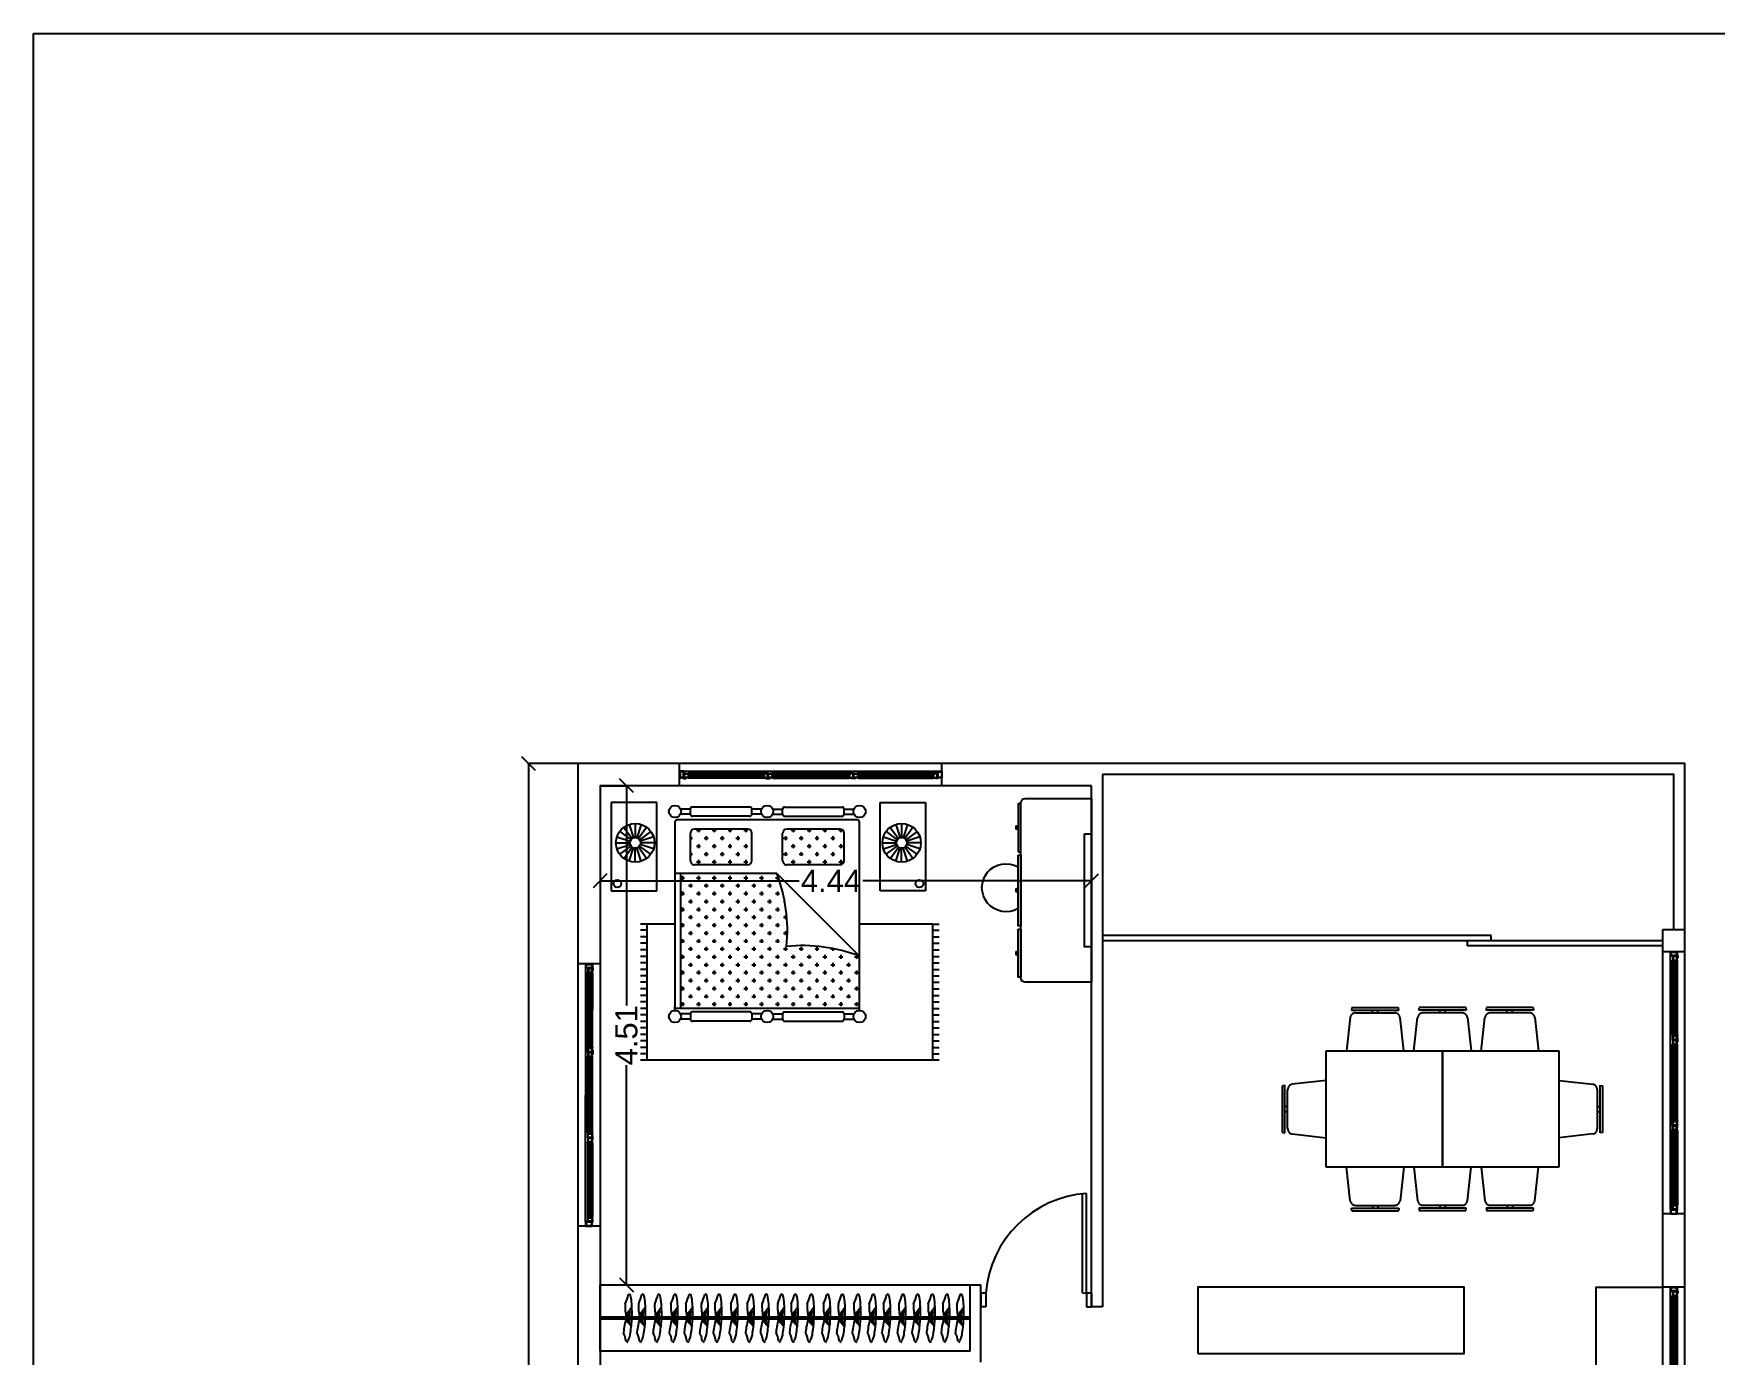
# Model space of a CAD drawing. Header units: inches. Extents: x 15.9 to 69.3, y 9.8 to 45.5.
# Drawn here: x 16.87 to 32.05, y 33.6 to 45.53 of the extents above; entities that cross this region are included whole.
import ezdxf

# ---------------------------------------------------------------- set-up
doc = ezdxf.new("R2010")
doc.units = ezdxf.units.IN
doc.header["$MEASUREMENT"] = 0
doc.linetypes.add('DASHED2', pattern=[9.525, 6.35, -3.175])
for name, color, linetype in [('1', 7, 'Continuous'), ('2', 2, 'Continuous'), ('B-FURNITURE', 22, 'Continuous'), ('furniture', 7, 'Continuous'), ('WINDOW', 8, 'Continuous')]:
    doc.layers.add(name, color=color, linetype=linetype)
doc.styles.add('eng-kadr', font='arial.ttf')
doc.dimstyles.new('dim-col', dxfattribs={"dimscale": 0.05, "dimtxt": 4, "dimasz": 2.5, "dimexe": 0.2, "dimexo": 0.1, "dimgap": 0.5, "dimtad": 0, "dimzin": 0, "dimdsep": 46, "dimtxsty": 'eng-kadr', "dimblk1": 'OBLIQUE', "dimblk2": 'OBLIQUE', "dimsah": 1, "dimcen": 0.1, "dimclrd": 5, "dimclre": 5, "dimclrt": 256, "dimazin": 0, "dimtfac": 0.066667, "dimtofl": 0, "dimtmove": 2, "dimatfit": 2, "dimldrblk": 'OBLIQUE', "dimfxl": 0.2, "dimtolj": 1, "dimtzin": 0, "dimarcsym": 0})
pattern_1 = [(360, (27941.711, 7985.355), (5.4539078, 5.4539078), [2.7269539, -8.1808617]), (90, (27943.0743, 7983.992), (-5.4539078, 5.4539078), [2.7269539, -8.1808617])]

# ---------------------------------------------------------------- blocks, each defined once
blk = doc.blocks.new('uyu')
for p, q in [((110.7505, -12.7302), (110.7505, -12.2882)), ((110.7682, -12.7302), (110.7682, -12.2882)), ((110.2991, -12.7302), (110.3212, -12.7302)), ((110.2991, -12.7302), (110.2991, -12.7921)), ((110.3212, -12.7302), (110.3212, -12.7921)), ((110.7505, -12.7302), (110.7682, -12.7302)), ((110.7682, -12.7302), (110.7682, -12.7921)), ((110.7903, -12.7302), (110.7682, -12.7302)), ((110.7903, -12.7302), (110.7903, -12.7921)), ((110.3212, -12.7921), (110.2991, -12.7921)), ((110.7682, -12.7921), (110.7903, -12.7921))]:
    blk.add_line(p, q)
blk.add_arc((110.8019, -12.7692), 0.4823, 94.00853, 175.35724)
blk = doc.blocks.new('T-TABEAL')
for p, q in [((-0.5, 0.62), (-0.5, -0.62)), ((0, 0.65), (-0.47, 0.65)), ((0, -0.65), (0, 0.65)), ((-0.528, 0.444), (-0.52, 0.444)), ((-0.528, 0), (-0.52, 0)), ((-0.528, -0.444), (-0.52, -0.444)), ((-0.47, -0.65), (0, -0.65))]:
    blk.add_line(p, q)
for points in [[(-0.52, 0.274), (-0.5, 0.274), (-0.5, 0.614), (-0.52, 0.614)], [(-0.05, -0.4), (0, -0.4), (0, 0.4), (-0.05, 0.4)], [(-0.52, -0.25), (-0.5, -0.25), (-0.5, 0.25), (-0.52, 0.25)], [(-0.52, -0.274), (-0.5, -0.274), (-0.5, -0.614), (-0.52, -0.614)]]:
    blk.add_lwpolyline(points, close=True)
for centre, radius, start, end in [((-0.47, 0.62), 0.03, 90, 180), ((-0.605, -0.019), 0.17, 59.9688, 300.0312), ((-0.47, -0.62), 0.03, 180, 270)]:
    blk.add_arc(centre, radius, start, end)
for centre in [(-0.532, 0.445), (-0.532, 0), (-0.532, -0.444)]:
    blk.add_ellipse(centre, major_axis=(0, 0.0124), ratio=0.333329)
blk = doc.blocks.new('eee')
at = {"layer": '1'}
h = blk.add_hatch(dxfattribs=at)
h.set_pattern_fill('CROSS', color=256, scale=21.815631, angle=360, style=0)
h.set_pattern_definition(pattern_1)
h.paths.add_polyline_path([(142, 169.7), (142, 47.8), (49, 47.8), (49, 114.1, -0.115904), (99.2, 120.9, -0.115904), (106, 171.2), (140.6, 171.2, -0.414214)])
h = blk.add_hatch(dxfattribs=at)
h.set_pattern_fill('CROSS', color=256, scale=21.815631, angle=360, style=0)
h.set_pattern_definition(pattern_1)
h.paths.add_polyline_path([(18.3, 157.7, -0.414218), (21.1, 160.6, 0.000004), (21.1, 160.6), (40.1, 160.6, -0.414214), (42.9, 157.7), (42.9, 121, -0.414214), (40.1, 118.1), (21.1, 118.1, -0.414214), (18.3, 121)])
h.paths.add_polyline_path([(21.1, 96.9, 0.414214), (18.3, 94.1), (18.3, 57.4, 0.414214), (21.1, 54.5), (40.1, 54.5, 0.414214), (42.9, 57.4), (42.9, 94.1, 0.414214), (40.1, 96.9)])
for p, q in [((84, 221.6), (84, 226)), ((84, 221.5), (177.6, 221.5)), ((84, 221.5), (84, 171.2)), ((88.1, 221.6), (88.1, 226)), ((92.6, 221.6), (92.6, 226)), ((97.1, 221.6), (97.1, 226)), ((101.6, 221.6), (101.6, 226)), ((106.1, 221.6), (106.1, 226)), ((110.6, 221.6), (110.6, 226)), ((115.1, 221.6), (115.1, 226)), ((119.5, 221.6), (119.5, 226)), ((124, 221.6), (124, 226)), ((128.5, 221.6), (128.5, 226)), ((133, 221.6), (133, 226)), ((137.5, 221.6), (137.5, 226)), ((142, 221.6), (142, 226)), ((146.5, 221.6), (146.5, 226)), ((151, 221.6), (151, 226)), ((155.5, 221.6), (155.5, 226)), ((159.9, 221.6), (159.9, 226)), ((164.4, 221.6), (164.4, 226)), ((168.9, 221.6), (168.9, 226)), ((173.4, 221.6), (173.4, 226)), ((177.6, 226), (177.6, 20.1)), ((0, 216.7), (60.9, 216.7)), ((0, 185.3), (0, 216.7)), ((20, 210.9), (25.7, 203.1)), ((23.7, 212.8), (26.7, 203.7)), ((27.8, 213.4), (27.8, 203.8)), ((31.9, 212.8), (29, 203.7)), ((35.6, 210.9), (30, 203.1)), ((60.9, 216.7), (60.9, 185.3)), ((14.6, 200.2), (24.2, 200.2)), ((15.2, 204.3), (24.4, 201.3)), ((15.2, 196.1), (24.4, 199.1)), ((17.1, 208), (24.9, 202.3)), ((17.1, 192.4), (24.9, 198)), ((20, 189.5), (25.7, 197.2)), ((35.6, 189.5), (30, 197.2)), ((38.6, 208), (30.8, 202.3)), ((38.6, 192.4), (30.8, 198)), ((40.4, 204.3), (31.3, 201.3)), ((40.4, 196.1), (31.3, 199.1)), ((41.1, 200.2), (31.5, 200.2)), ((60.9, 204.2), (60.9, 204.2)), ((23.7, 187.6), (26.7, 196.7)), ((27.8, 186.9), (27.8, 196.5)), ((31.9, 187.6), (29, 196.7)), ((60.9, 185.3), (0, 185.3)), ((4.5, 160.6), (4.5, 167.3)), ((8, 160.6), (8, 167.3)), ((11.9, 169.7), (11.9, 45.3)), ((140.6, 171.2), (13.3, 171.2)), ((49, 114.1), (106, 171.2)), ((143.4, 171.2), (140.6, 171.2)), ((142, 169.7), (142, 45.3)), ((145.8, 160.6), (145.8, 167.3)), ((149.4, 160.6), (149.4, 167.3)), ((3.1, 119.6), (3.1, 159.1)), ((8, 160.6), (4.5, 160.6)), ((9.4, 119.6), (9.4, 159.1)), ((18.3, 157.7), (18.3, 121)), ((40.1, 160.6), (21.1, 160.6)), ((42.9, 157.7), (42.9, 121)), ((144.4, 119.6), (144.4, 159.1)), ((145.8, 160.6), (149.4, 160.6)), ((150.8, 119.6), (150.8, 159.1)), ((8, 118.1), (4.5, 118.1)), ((4.5, 111.4), (4.5, 118.1)), ((8, 111.4), (8, 118.1)), ((40.1, 118.1), (21.1, 118.1)), ((145.8, 111.4), (145.8, 118.1)), ((145.8, 118.1), (149.4, 118.1)), ((149.4, 111.4), (149.4, 118.1)), ((49, 114.1), (49, 43.9)), ((3.1, 95.5), (3.1, 55.9)), ((4.5, 103.7), (4.5, 96.9)), ((8, 96.9), (4.5, 96.9)), ((8, 103.7), (8, 96.9)), ((9.4, 95.5), (9.4, 55.9)), ((18.3, 94.1), (18.3, 57.4)), ((40.1, 96.9), (21.1, 96.9)), ((42.9, 94.1), (42.9, 57.4)), ((144.4, 95.5), (144.4, 55.9)), ((145.8, 103.7), (145.8, 96.9)), ((145.8, 96.9), (149.4, 96.9)), ((149.4, 103.7), (149.4, 96.9)), ((150.8, 95.5), (150.8, 55.9)), ((8, 54.5), (4.5, 54.5)), ((4.5, 54.5), (4.5, 47.8)), ((8, 54.5), (8, 47.8)), ((40.1, 54.5), (21.1, 54.5)), ((49, 47.8), (142, 47.8)), ((145.8, 54.5), (145.8, 47.8)), ((145.8, 54.5), (149.4, 54.5)), ((149.4, 54.5), (149.4, 47.8)), ((13.3, 43.9), (140.6, 43.9)), ((84, 43.9), (84, 24)), ((143.4, 43.9), (140.6, 43.9)), ((60.9, 31.4), (0, 31.4)), ((0, 31.4), (0, 0)), ((17.1, 24.3), (24.9, 18.7)), ((20, 27.2), (25.7, 19.5)), ((23.7, 29.1), (26.7, 20)), ((27.8, 29.8), (27.8, 20.2)), ((31.9, 29.1), (29, 20)), ((35.6, 27.2), (30, 19.5)), ((38.6, 24.3), (30.8, 18.7)), ((60.9, 0), (60.9, 31.4)), ((84, 24.6), (84, 20.1)), ((84, 24.6), (177.6, 24.6)), ((88.1, 24.6), (88.1, 20.1)), ((92.6, 24.6), (92.6, 20.1)), ((97.1, 24.6), (97.1, 20.1)), ((101.6, 24.6), (101.6, 20.1)), ((106.1, 24.6), (106.1, 20.1)), ((110.6, 24.6), (110.6, 20.1)), ((115.1, 24.6), (115.1, 20.1)), ((119.5, 24.6), (119.5, 20.1)), ((124, 24.6), (124, 20.1)), ((128.5, 24.6), (128.5, 20.1)), ((133, 24.6), (133, 20.1)), ((137.5, 24.6), (137.5, 20.1)), ((142, 24.6), (142, 20.1)), ((146.5, 24.6), (146.5, 20.1)), ((151, 24.6), (151, 20.1)), ((155.5, 24.6), (155.5, 20.1)), ((159.9, 24.6), (159.9, 20.1)), ((164.4, 24.6), (164.4, 20.1)), ((168.9, 24.6), (168.9, 20.1)), ((173.4, 24.6), (173.4, 20.1)), ((14.6, 16.5), (24.2, 16.5)), ((15.2, 20.6), (24.4, 17.6)), ((15.2, 12.4), (24.4, 15.4)), ((17.1, 8.7), (24.9, 14.4)), ((20, 5.8), (25.7, 13.6)), ((23.7, 3.9), (26.7, 13)), ((27.8, 3.3), (27.8, 12.9)), ((31.9, 3.9), (29, 13)), ((35.6, 5.8), (30, 13.6)), ((38.6, 8.7), (30.8, 14.4)), ((40.4, 20.6), (31.3, 17.6)), ((40.4, 12.4), (31.3, 15.4)), ((41.1, 16.5), (31.5, 16.5)), ((60.9, 12.5), (60.9, 12.5)), ((0, 0), (60.9, 0))]:
    blk.add_line(p, q, dxfattribs=at)
for centre, radius in [((27.8, 200.2), 13.3), ((55.9, 212.5), 2.68), ((27.8, 200.2), 3.65), ((6.2, 171.2), 4.21), ((147.6, 171.2), 4.21), ((6.2, 107.5), 4.21), ((147.6, 107.5), 4.21), ((6.2, 43.9), 4.21), ((147.6, 43.9), 4.21), ((27.8, 16.5), 13.3), ((27.8, 16.5), 3.65), ((55.9, 4.2), 2.68)]:
    blk.add_circle(centre, radius, dxfattribs=at)
for centre, radius, start, end in [((13.3, 169.7), 1.41, 90, 180), ((209.6, 131.6), 110.9, 159.1041, 185.5493), ((140.6, 169.7), 1.41, 0, 90), ((4.5, 159.1), 1.41, 90, 180), ((8, 159.1), 1.41, 0, 90), ((21.1, 157.7), 2.83, 90, 180), ((40.1, 157.7), 2.83, 0, 90), ((145.8, 159.1), 1.41, 90, 180), ((149.4, 159.1), 1.41, 0, 90), ((4.5, 119.6), 1.41, 180, 270), ((8, 119.6), 1.41, 270, 0), ((21.1, 121), 2.83, 180, 270), ((40.1, 121), 2.83, 270, 0), ((88.5, 10.5), 110.9, 84.4507, 110.8959), ((145.8, 119.6), 1.41, 180, 270), ((149.4, 119.6), 1.41, 270, 0), ((4.5, 95.5), 1.41, 90, 180), ((8, 95.5), 1.41, 0, 90), ((21.1, 94.1), 2.83, 90, 180), ((40.1, 94.1), 2.83, 0, 90), ((145.8, 95.5), 1.41, 90, 180), ((149.4, 95.5), 1.41, 0, 90), ((4.5, 55.9), 1.41, 180, 270), ((8, 55.9), 1.41, 270, 0), ((21.1, 57.4), 2.83, 180, 270), ((40.1, 57.4), 2.83, 270, 0), ((145.8, 55.9), 1.41, 180, 270), ((149.4, 55.9), 1.41, 270, 0), ((13.3, 45.3), 1.41, 180, 270), ((140.6, 45.3), 1.41, 270, 0)]:
    blk.add_arc(centre, radius, start, end, dxfattribs=at)
blk = doc.blocks.new('bvbvbvbv')
for points in [[(117.514, -6.243), (117.474, -6.243), (117.474, -6.303), (117.514, -6.303)], [(117.509, -6.248), (117.479, -6.248), (117.479, -6.298), (117.509, -6.298)], [(117.554, -6.303), (117.514, -6.303), (117.514, -6.263), (117.554, -6.263)], [(117.55, -6.299), (117.518, -6.299), (117.518, -6.267), (117.55, -6.267)], [(118.232, -6.303), (118.272, -6.303), (118.272, -6.263), (118.232, -6.263)], [(118.236, -6.299), (118.268, -6.299), (118.268, -6.267), (118.236, -6.267)], [(118.312, -6.303), (118.272, -6.303), (118.272, -6.263), (118.312, -6.263)], [(118.308, -6.299), (118.276, -6.299), (118.276, -6.267), (118.308, -6.267)], [(119.005, -6.303), (119.045, -6.303), (119.045, -6.263), (119.005, -6.263)], [(119.009, -6.299), (119.041, -6.299), (119.041, -6.267), (119.009, -6.267)], [(119.085, -6.303), (119.045, -6.303), (119.045, -6.263), (119.085, -6.263)], [(119.081, -6.299), (119.049, -6.299), (119.049, -6.267), (119.081, -6.267)], [(119.764, -6.303), (119.804, -6.303), (119.804, -6.263), (119.764, -6.263)], [(119.768, -6.299), (119.8, -6.299), (119.8, -6.267), (119.768, -6.267)], [(119.804, -6.243), (119.844, -6.243), (119.844, -6.303), (119.804, -6.303)], [(119.809, -6.248), (119.839, -6.248), (119.839, -6.298), (119.809, -6.298)]]:
    blk.add_lwpolyline(points, close=True)
at = {"layer": 'WINDOW', "ltscale": 5}
for p, q in [((117.509, -6.308), (117.509, -6.303)), ((117.509, -6.308), (117.534, -6.308)), ((117.514, -6.243), (119.804, -6.243)), ((117.534, -6.303), (117.534, -6.308)), ((117.554, -6.27), (117.564, -6.27)), ((117.554, -6.278), (117.564, -6.278)), ((117.554, -6.288), (117.564, -6.288)), ((117.554, -6.296), (117.564, -6.296)), ((118.23, -6.272), (117.556, -6.272)), ((117.556, -6.272), (117.556, -6.276)), ((118.23, -6.276), (117.556, -6.276)), ((118.23, -6.29), (117.556, -6.29)), ((117.556, -6.294), (117.556, -6.29)), ((118.23, -6.294), (117.556, -6.294)), ((118.227, -6.26), (117.559, -6.26)), ((118.227, -6.306), (117.559, -6.306)), ((117.564, -6.27), (117.564, -6.272)), ((118.232, -6.27), (117.564, -6.27)), ((117.564, -6.278), (117.564, -6.276)), ((117.564, -6.278), (117.564, -6.288)), ((117.564, -6.288), (117.564, -6.29)), ((117.564, -6.296), (117.564, -6.294)), ((118.232, -6.296), (117.564, -6.296)), ((118.232, -6.27), (118.222, -6.27)), ((118.222, -6.27), (118.222, -6.272)), ((118.222, -6.278), (118.222, -6.276)), ((118.232, -6.278), (118.222, -6.278)), ((118.222, -6.278), (118.222, -6.288)), ((118.232, -6.288), (118.222, -6.288)), ((118.222, -6.288), (118.222, -6.29)), ((118.222, -6.296), (118.222, -6.294)), ((118.232, -6.296), (118.222, -6.296)), ((118.23, -6.272), (118.23, -6.276)), ((118.23, -6.294), (118.23, -6.29)), ((118.252, -6.303), (118.252, -6.308)), ((118.252, -6.308), (118.292, -6.308)), ((118.292, -6.303), (118.292, -6.308)), ((118.312, -6.27), (118.322, -6.27)), ((118.312, -6.27), (118.995, -6.27)), ((118.312, -6.278), (118.322, -6.278)), ((118.312, -6.288), (118.322, -6.288)), ((118.312, -6.296), (118.322, -6.296)), ((118.312, -6.296), (118.995, -6.296)), ((118.314, -6.272), (118.314, -6.276)), ((118.314, -6.272), (119.003, -6.272)), ((118.314, -6.276), (119.003, -6.276)), ((118.314, -6.294), (118.314, -6.29)), ((118.314, -6.29), (119.003, -6.29)), ((118.314, -6.294), (119.003, -6.294)), ((118.317, -6.26), (119, -6.26)), ((118.317, -6.306), (119, -6.306)), ((118.322, -6.27), (118.322, -6.272)), ((118.322, -6.278), (118.322, -6.276)), ((118.322, -6.278), (118.322, -6.288)), ((118.322, -6.288), (118.322, -6.29)), ((118.322, -6.296), (118.322, -6.294)), ((119.005, -6.27), (118.995, -6.27)), ((118.995, -6.27), (118.995, -6.272)), ((118.995, -6.278), (118.995, -6.276)), ((119.005, -6.278), (118.995, -6.278)), ((118.995, -6.278), (118.995, -6.288)), ((119.005, -6.288), (118.995, -6.288)), ((118.995, -6.288), (118.995, -6.29)), ((118.995, -6.296), (118.995, -6.294)), ((119.005, -6.296), (118.995, -6.296)), ((119.003, -6.272), (119.003, -6.276)), ((119.003, -6.294), (119.003, -6.29)), ((119.025, -6.303), (119.025, -6.308)), ((119.065, -6.308), (119.025, -6.308)), ((119.065, -6.303), (119.065, -6.308)), ((119.085, -6.27), (119.095, -6.27)), ((119.085, -6.27), (119.754, -6.27)), ((119.085, -6.278), (119.095, -6.278)), ((119.085, -6.288), (119.095, -6.288)), ((119.085, -6.296), (119.095, -6.296)), ((119.085, -6.296), (119.754, -6.296)), ((119.087, -6.272), (119.087, -6.276)), ((119.087, -6.272), (119.762, -6.272)), ((119.087, -6.276), (119.762, -6.276)), ((119.087, -6.294), (119.087, -6.29)), ((119.087, -6.29), (119.762, -6.29)), ((119.087, -6.294), (119.762, -6.294)), ((119.09, -6.26), (119.759, -6.26)), ((119.09, -6.306), (119.759, -6.306)), ((119.095, -6.27), (119.095, -6.272)), ((119.095, -6.278), (119.095, -6.276)), ((119.095, -6.278), (119.095, -6.288)), ((119.095, -6.288), (119.095, -6.29)), ((119.095, -6.296), (119.095, -6.294)), ((119.764, -6.27), (119.754, -6.27)), ((119.754, -6.27), (119.754, -6.272)), ((119.754, -6.278), (119.754, -6.276)), ((119.764, -6.278), (119.754, -6.278)), ((119.754, -6.278), (119.754, -6.288)), ((119.764, -6.288), (119.754, -6.288)), ((119.754, -6.288), (119.754, -6.29)), ((119.754, -6.296), (119.754, -6.294)), ((119.764, -6.296), (119.754, -6.296)), ((119.762, -6.272), (119.762, -6.276)), ((119.762, -6.294), (119.762, -6.29)), ((119.784, -6.303), (119.784, -6.308)), ((119.809, -6.308), (119.784, -6.308)), ((119.809, -6.308), (119.809, -6.303))]:
    blk.add_line(p, q, dxfattribs=at)
for points in [[(117.559, -6.27), (117.559, -6.26), (117.554, -6.26), (117.554, -6.27)], [(117.559, -6.296), (117.559, -6.306), (117.554, -6.306), (117.554, -6.296)], [(117.558, -6.269), (117.558, -6.261), (117.555, -6.261), (117.555, -6.269)], [(117.558, -6.297), (117.558, -6.305), (117.555, -6.305), (117.555, -6.297)], [(118.227, -6.27), (118.227, -6.26), (118.232, -6.26), (118.232, -6.27)], [(118.227, -6.296), (118.227, -6.306), (118.232, -6.306), (118.232, -6.296)], [(118.228, -6.269), (118.228, -6.261), (118.231, -6.261), (118.231, -6.269)], [(118.228, -6.297), (118.228, -6.305), (118.231, -6.305), (118.231, -6.297)], [(118.317, -6.27), (118.317, -6.26), (118.312, -6.26), (118.312, -6.27)], [(118.317, -6.296), (118.317, -6.306), (118.312, -6.306), (118.312, -6.296)], [(118.316, -6.269), (118.316, -6.261), (118.313, -6.261), (118.313, -6.269)], [(118.316, -6.297), (118.316, -6.305), (118.313, -6.305), (118.313, -6.297)], [(119, -6.27), (119, -6.26), (119.005, -6.26), (119.005, -6.27)], [(119, -6.296), (119, -6.306), (119.005, -6.306), (119.005, -6.296)], [(119.001, -6.269), (119.001, -6.261), (119.004, -6.261), (119.004, -6.269)], [(119.001, -6.297), (119.001, -6.305), (119.004, -6.305), (119.004, -6.297)], [(119.09, -6.27), (119.09, -6.26), (119.085, -6.26), (119.085, -6.27)], [(119.09, -6.296), (119.09, -6.306), (119.085, -6.306), (119.085, -6.296)], [(119.089, -6.269), (119.089, -6.261), (119.086, -6.261), (119.086, -6.269)], [(119.089, -6.297), (119.089, -6.305), (119.086, -6.305), (119.086, -6.297)], [(119.759, -6.27), (119.759, -6.26), (119.764, -6.26), (119.764, -6.27)], [(119.759, -6.296), (119.759, -6.306), (119.764, -6.306), (119.764, -6.296)], [(119.76, -6.269), (119.76, -6.261), (119.763, -6.261), (119.763, -6.269)], [(119.76, -6.297), (119.76, -6.305), (119.763, -6.305), (119.763, -6.297)]]:
    blk.add_lwpolyline(points, close=True, dxfattribs=at)
blk = doc.blocks.new('_Oblique')
at = {"color": 0, "lineweight": -2}
blk.add_line((-0.5, -0.5), (0.5, 0.5), dxfattribs=at)
blk = doc.blocks.new('*D1921')
at = {"color": 5, "lineweight": -2, "ltscale": 0.06, "transparency": 16777216}
for p, q in [((21.991, 38.735), (22.235, 38.735)), ((22.225, 38.735), (22.225, 36.75)), ((22.225, 34.225), (22.225, 36.211)), ((21.991, 34.225), (22.235, 34.225))]:
    blk.add_line(p, q, dxfattribs=at)
at = {"layer": 'Defpoints', "color": 0, "ltscale": 0.06, "transparency": 16777216}
for p in [(21.986, 38.735), (21.986, 34.225), (22.225, 34.225)]:
    blk.add_point(p, dxfattribs=at)
at = {"color": 5, "lineweight": -2, "ltscale": 0.06, "transparency": 16777216, "xscale": 0.125, "yscale": 0.125, "zscale": 0.125}
for p, rotation in [((22.225, 38.735), 90), ((22.225, 34.225), 270)]:
    blk.add_blockref('_Oblique', p, dxfattribs=dict(at, rotation=rotation))
at = {"ltscale": 0.06, "transparency": 16777216, "insert": (22.225, 36.48), "char_height": 0.2, "attachment_point": 5, "rotation": 90, "style": 'eng-kadr'}
blk.add_mtext('\\A1;4.51', dxfattribs=at)
blk = doc.blocks.new('*D1922')
at = {"color": 5, "lineweight": -2, "ltscale": 0.06, "transparency": 16777216}
for p, q in [((21.986, 38.613), (21.986, 37.865)), ((26.426, 38.613), (26.426, 37.865)), ((21.986, 37.875), (23.784, 37.875)), ((26.426, 37.875), (24.36, 37.875))]:
    blk.add_line(p, q, dxfattribs=at)
at = {"layer": 'Defpoints', "color": 0, "ltscale": 0.06, "transparency": 16777216}
for p in [(21.986, 38.618), (26.426, 38.618), (26.426, 37.875)]:
    blk.add_point(p, dxfattribs=at)
at = {"color": 5, "lineweight": -2, "ltscale": 0.06, "transparency": 16777216, "xscale": 0.125, "yscale": 0.125, "zscale": 0.125, "rotation": 180}
blk.add_blockref('_Oblique', (21.986, 37.875), dxfattribs=at)
at = {"color": 5, "lineweight": -2, "ltscale": 0.06, "transparency": 16777216, "xscale": 0.125, "yscale": 0.125, "zscale": 0.125}
blk.add_blockref('_Oblique', (26.426, 37.875), dxfattribs=at)
at = {"ltscale": 0.06, "transparency": 16777216, "insert": (24.072, 37.875), "char_height": 0.2, "attachment_point": 5, "style": 'eng-kadr'}
blk.add_mtext('\\A1;4.44', dxfattribs=at)
blk = doc.blocks.new('*D1924')
at = {"color": 5, "lineweight": -2, "ltscale": 0.06, "transparency": 16777216}
for p, q in [((21.781, 38.935), (21.331, 38.935)), ((21.341, 38.935), (21.341, 32.788)), ((21.341, 25.935), (21.341, 32.082)), ((21.781, 25.935), (21.331, 25.935))]:
    blk.add_line(p, q, dxfattribs=at)
at = {"layer": 'Defpoints', "color": 0, "ltscale": 0.06, "transparency": 16777216}
for p in [(21.786, 38.935), (21.341, 25.935), (21.786, 25.935)]:
    blk.add_point(p, dxfattribs=at)
at = {"color": 5, "lineweight": -2, "ltscale": 0.06, "transparency": 16777216, "xscale": 0.125, "yscale": 0.125, "zscale": 0.125}
for p, rotation in [((21.341, 38.935), 90), ((21.341, 25.935), 270)]:
    blk.add_blockref('_Oblique', p, dxfattribs=dict(at, rotation=rotation))
at = {"ltscale": 0.06, "transparency": 16777216, "insert": (21.341, 32.435), "char_height": 0.2, "attachment_point": 5, "rotation": 90, "style": 'eng-kadr'}
blk.add_mtext('\\A1;13.00', dxfattribs=at)
blk = doc.blocks.new('A$C4ABB4515')
at = {"layer": 'B-FURNITURE', "color": 253, "linetype": 'DASHED2', "ltscale": 300}
for p, q in [((-0.784, 0), (-0.75, 0.307)), ((-0.31, 0.373), (-0.74, 0.373)), ((-0.738, 0.373), (-0.734, 0.397)), ((-0.314, 0.397), (-0.736, 0.397)), ((-0.349, 0.349), (-0.701, 0.349)), ((-0.549, 0.349), (-0.549, 0.373)), ((-0.501, 0.349), (-0.501, 0.373)), ((-0.314, 0.397), (-0.31, 0.373)), ((-0.3, 0.307), (-0.266, 0)), ((-1.444, -0.231), (-1.42, -0.227)), ((-1.444, -0.231), (-1.444, -0.652)), ((-1.42, -0.227), (-1.42, -0.656)), ((-1.395, -0.265), (-1.395, -0.618)), ((-1.354, -0.216), (-1.05, -0.183)), ((0.304, -0.216), (0, -0.183)), ((0.345, -0.265), (0.345, -0.618)), ((0.394, -0.231), (0.37, -0.227)), ((0.37, -0.227), (0.37, -0.656)), ((0.394, -0.231), (0.394, -0.652)), ((-1.395, -0.417), (-1.42, -0.417)), ((0.345, -0.417), (0.37, -0.417)), ((-1.395, -0.466), (-1.42, -0.466)), ((0.345, -0.466), (0.37, -0.466)), ((-1.419, -0.655), (-1.444, -0.651)), ((-1.049, -0.7), (-1.354, -0.667)), ((0, -0.7), (0.304, -0.667)), ((0.369, -0.655), (0.394, -0.651)), ((-1.444, -0.839), (-1.42, -0.835)), ((-1.444, -0.839), (-1.444, -1.261)), ((-1.42, -0.835), (-1.42, -1.265)), ((-1.395, -0.874), (-1.395, -1.226)), ((-1.354, -0.825), (-1.05, -0.792)), ((0.304, -0.825), (0, -0.792)), ((0.345, -0.874), (0.345, -1.226)), ((0.37, -0.835), (0.37, -1.265)), ((0.394, -0.839), (0.37, -0.835)), ((0.394, -0.839), (0.394, -1.261)), ((-1.395, -1.026), (-1.42, -1.026)), ((0.345, -1.026), (0.37, -1.026)), ((-1.395, -1.074), (-1.42, -1.074)), ((0.345, -1.074), (0.37, -1.074)), ((-1.419, -1.263), (-1.444, -1.259)), ((-1.05, -1.308), (-1.354, -1.275)), ((0, -1.308), (0.304, -1.275)), ((0.369, -1.263), (0.394, -1.259)), ((-1.419, -1.445), (-1.444, -1.449)), ((-1.444, -1.869), (-1.444, -1.448)), ((-1.42, -1.873), (-1.42, -1.444)), ((-1.395, -1.835), (-1.395, -1.482)), ((-1.05, -1.4), (-1.354, -1.433)), ((0, -1.4), (0.304, -1.433)), ((0.345, -1.835), (0.345, -1.482)), ((0.369, -1.445), (0.394, -1.449)), ((0.37, -1.873), (0.37, -1.444)), ((0.394, -1.869), (0.394, -1.448)), ((-1.395, -1.634), (-1.42, -1.634)), ((0.345, -1.634), (0.37, -1.634)), ((-1.395, -1.683), (-1.42, -1.683)), ((0.345, -1.683), (0.37, -1.683)), ((-1.444, -1.869), (-1.42, -1.873)), ((-1.354, -1.884), (-1.05, -1.917)), ((0.304, -1.884), (0, -1.917)), ((0.394, -1.869), (0.37, -1.873)), ((-0.784, -2.1), (-0.75, -2.407)), ((-0.3, -2.407), (-0.266, -2.1)), ((-0.31, -2.473), (-0.74, -2.473)), ((-0.738, -2.473), (-0.734, -2.497)), ((-0.314, -2.497), (-0.736, -2.497)), ((-0.349, -2.449), (-0.701, -2.449)), ((-0.549, -2.449), (-0.549, -2.473)), ((-0.501, -2.449), (-0.501, -2.473)), ((-0.314, -2.497), (-0.31, -2.473))]:
    blk.add_line(p, q, dxfattribs=at)
for points in [[(-1.05, -1.05), (-1.05, 0), (0, 0), (0, -1.05)], [(-1.05, -2.1), (-1.05, -1.05), (0, -1.05), (0, -2.1)]]:
    blk.add_lwpolyline(points, close=True, dxfattribs=at)
for centre, start, end in [((-0.7, 0.299), 90, 170.5931), ((-0.349, 0.299), 9.4069, 90), ((-1.345, -0.265), 99.4069, 180), ((0.295, -0.265), 0, 80.5931), ((-1.345, -0.617), 180, 260.5931), ((0.295, -0.617), 279.4069, 0), ((-1.345, -0.874), 99.4069, 180), ((0.295, -0.874), 0, 80.5931), ((-1.345, -1.225), 180, 260.5931), ((0.295, -1.225), 279.4069, 0), ((-1.345, -1.483), 99.4069, 180), ((0.295, -1.483), 0, 80.5931), ((-1.345, -1.835), 180, 260.5931), ((0.295, -1.835), 279.4069, 0), ((-0.7, -2.399), 189.4069, 270), ((-0.349, -2.399), 270, 350.5931)]:
    blk.add_arc(centre, 0.0499, start, end, dxfattribs=at)

msp = doc.modelspace()

# ---------------------------------------------------------------- linework, layer by layer
for p, q in [((30.038, 37.383), (26.526, 37.383)), ((30.038, 37.335), (30.038, 37.383)), ((26.526, 37.335), (31.586, 37.335)), ((29.822, 37.288), (29.822, 37.335)), ((31.586, 37.288), (29.822, 37.288))]:
    msp.add_line(p, q)
at = {"color": 8, "linetype": 'ByBlock'}
for p, q in [((22.219, 33.951), (22.274, 34.026)), ((22.341, 33.951), (22.396, 34.026)), ((22.486, 33.951), (22.541, 34.026)), ((22.633, 33.951), (22.688, 34.026)), ((22.767, 33.951), (22.823, 34.026)), ((22.908, 33.951), (22.963, 34.026)), ((23.03, 33.951), (23.085, 34.026)), ((23.175, 33.951), (23.23, 34.026)), ((23.322, 33.951), (23.377, 34.026)), ((23.456, 33.951), (23.512, 34.026)), ((23.597, 33.951), (23.652, 34.026)), ((23.719, 33.951), (23.774, 34.026)), ((23.864, 33.951), (23.92, 34.026)), ((24.011, 33.951), (24.066, 34.026)), ((24.145, 33.951), (24.201, 34.026)), ((24.286, 33.951), (24.341, 34.026)), ((24.424, 33.951), (24.48, 34.026)), ((24.554, 33.951), (24.61, 34.026)), ((24.693, 33.951), (24.748, 34.026)), ((24.825, 33.951), (24.88, 34.026)), ((24.957, 33.951), (25.012, 34.026)), ((25.089, 33.951), (25.144, 34.026)), ((25.217, 33.951), (25.272, 34.026)), ((21.986, 33.936), (25.326, 33.936)), ((21.986, 33.914), (21.986, 33.936)), ((25.326, 33.914), (21.986, 33.914)), ((22.218, 33.906), (22.27, 33.869)), ((22.218, 33.906), (22.269, 33.848)), ((22.219, 33.951), (22.275, 33.988)), ((22.235, 33.894), (22.237, 33.963)), ((22.252, 33.882), (22.254, 33.974)), ((22.34, 33.906), (22.392, 33.869)), ((22.34, 33.906), (22.391, 33.848)), ((22.341, 33.951), (22.397, 33.988)), ((22.357, 33.894), (22.359, 33.963)), ((22.374, 33.882), (22.376, 33.974)), ((22.486, 33.951), (22.542, 33.988)), ((22.486, 33.906), (22.536, 33.848)), ((22.486, 33.906), (22.538, 33.869)), ((22.503, 33.894), (22.504, 33.963)), ((22.52, 33.882), (22.521, 33.974)), ((22.633, 33.951), (22.689, 33.988)), ((22.633, 33.906), (22.685, 33.869)), ((22.633, 33.906), (22.683, 33.848)), ((22.65, 33.894), (22.651, 33.963)), ((22.667, 33.882), (22.668, 33.974)), ((22.767, 33.951), (22.824, 33.988)), ((22.767, 33.906), (22.819, 33.869)), ((22.767, 33.906), (22.817, 33.848)), ((22.784, 33.894), (22.785, 33.963)), ((22.801, 33.882), (22.802, 33.974)), ((22.907, 33.906), (22.959, 33.869)), ((22.907, 33.906), (22.958, 33.848)), ((22.908, 33.951), (22.964, 33.988)), ((22.925, 33.894), (22.926, 33.963)), ((22.941, 33.882), (22.943, 33.974)), ((23.029, 33.906), (23.081, 33.869)), ((23.029, 33.906), (23.08, 33.848)), ((23.03, 33.951), (23.086, 33.988)), ((23.046, 33.894), (23.048, 33.963)), ((23.063, 33.882), (23.065, 33.974)), ((23.175, 33.951), (23.232, 33.988)), ((23.175, 33.906), (23.225, 33.848)), ((23.175, 33.906), (23.227, 33.869)), ((23.192, 33.894), (23.193, 33.963)), ((23.209, 33.882), (23.21, 33.974)), ((23.322, 33.951), (23.378, 33.988)), ((23.322, 33.906), (23.374, 33.869)), ((23.322, 33.906), (23.372, 33.848)), ((23.339, 33.894), (23.34, 33.963)), ((23.356, 33.882), (23.357, 33.974)), ((23.456, 33.951), (23.513, 33.988)), ((23.456, 33.906), (23.508, 33.869)), ((23.456, 33.906), (23.506, 33.848)), ((23.473, 33.894), (23.474, 33.963)), ((23.49, 33.882), (23.491, 33.974)), ((23.596, 33.906), (23.648, 33.869)), ((23.596, 33.906), (23.647, 33.848)), ((23.597, 33.951), (23.653, 33.988)), ((23.614, 33.894), (23.615, 33.963)), ((23.63, 33.882), (23.632, 33.974)), ((23.718, 33.906), (23.77, 33.869)), ((23.718, 33.906), (23.769, 33.848)), ((23.719, 33.951), (23.775, 33.988)), ((23.736, 33.894), (23.737, 33.963)), ((23.752, 33.882), (23.754, 33.974)), ((23.864, 33.951), (23.921, 33.988)), ((23.864, 33.906), (23.914, 33.848)), ((23.864, 33.906), (23.916, 33.869)), ((23.881, 33.894), (23.882, 33.963)), ((23.898, 33.882), (23.899, 33.974)), ((24.011, 33.951), (24.068, 33.988)), ((24.011, 33.906), (24.063, 33.869)), ((24.011, 33.906), (24.061, 33.848)), ((24.028, 33.894), (24.029, 33.963)), ((24.045, 33.882), (24.046, 33.974)), ((24.145, 33.951), (24.202, 33.988)), ((24.145, 33.906), (24.197, 33.869)), ((24.145, 33.906), (24.195, 33.848)), ((24.162, 33.894), (24.163, 33.963)), ((24.179, 33.882), (24.18, 33.974)), ((24.285, 33.906), (24.337, 33.869)), ((24.285, 33.906), (24.336, 33.848)), ((24.286, 33.951), (24.342, 33.988)), ((24.303, 33.894), (24.304, 33.963)), ((24.319, 33.882), (24.321, 33.974)), ((24.424, 33.951), (24.481, 33.988)), ((24.424, 33.906), (24.476, 33.869)), ((24.424, 33.906), (24.474, 33.848)), ((24.441, 33.894), (24.442, 33.963)), ((24.458, 33.882), (24.459, 33.974)), ((24.554, 33.951), (24.611, 33.988)), ((24.554, 33.906), (24.606, 33.869)), ((24.554, 33.906), (24.604, 33.848)), ((24.571, 33.894), (24.572, 33.963)), ((24.588, 33.882), (24.589, 33.974)), ((24.692, 33.906), (24.744, 33.869)), ((24.692, 33.906), (24.743, 33.848)), ((24.693, 33.951), (24.749, 33.988)), ((24.709, 33.894), (24.711, 33.963)), ((24.726, 33.882), (24.728, 33.974)), ((24.824, 33.906), (24.876, 33.869)), ((24.824, 33.906), (24.875, 33.848)), ((24.825, 33.951), (24.881, 33.988)), ((24.842, 33.894), (24.843, 33.963)), ((24.858, 33.882), (24.86, 33.974)), ((24.956, 33.906), (25.008, 33.869)), ((24.956, 33.906), (25.007, 33.848)), ((24.957, 33.951), (25.013, 33.988)), ((24.974, 33.894), (24.975, 33.963)), ((24.99, 33.882), (24.992, 33.974)), ((25.089, 33.951), (25.145, 33.988)), ((25.089, 33.906), (25.14, 33.869)), ((25.089, 33.906), (25.139, 33.848)), ((25.106, 33.894), (25.107, 33.963)), ((25.123, 33.882), (25.124, 33.974)), ((25.216, 33.906), (25.268, 33.869)), ((25.216, 33.906), (25.267, 33.848)), ((25.217, 33.951), (25.273, 33.988)), ((25.234, 33.894), (25.235, 33.963)), ((25.25, 33.882), (25.252, 33.974)), ((25.326, 33.936), (25.326, 33.914))]:
    msp.add_line(p, q, dxfattribs=at)
at = {"color": 3, "ltscale": 0.06}
msp.add_lwpolyline([(16.869, 45.531), (49.926, 45.531), (49.926, 23.328), (16.869, 23.328)], close=True, dxfattribs=at)
at = {"ltscale": 0.06}
for points in [[(31.786, 25.935), (31.786, 38.935), (21.786, 38.935), (21.786, 25.935)], [(22.705, 38.736), (22.705, 38.936)], [(25.075, 38.735), (25.075, 38.935)], [(26.426, 38.735), (21.986, 38.735), (21.986, 26.135), (24.636, 26.135)], [(26.426, 34.025), (26.426, 38.735)], [(31.686, 37.435), (31.686, 38.835), (26.526, 38.835)], [(26.526, 38.835), (26.526, 34.025)], [(31.586, 37.235), (31.586, 37.435)], [(31.586, 37.435), (31.786, 37.435)], [(31.586, 26.135), (31.586, 37.235)], [(31.786, 37.235), (31.586, 37.235)], [(21.986, 37.125), (21.786, 37.125)], [(31.786, 34.865), (31.586, 34.865)], [(21.986, 34.755), (21.786, 34.755)], [(21.986, 33.625), (21.986, 34.225), (25.326, 34.225), (25.326, 33.625), (21.986, 33.625), (21.986, 33.625)], [(25.326, 34.225), (25.426, 34.225)], [(25.426, 33.525), (25.426, 34.225)], [(27.386, 31.835), (27.386, 32.435), (30.986, 32.435), (30.986, 34.205), (31.586, 34.205)], [(27.386, 33.605), (29.793, 33.605), (29.793, 34.205), (27.386, 34.205), (27.386, 33.605)], [(31.786, 34.205), (31.586, 34.205)], [(25.426, 34.125), (25.426, 34.025)], [(26.526, 34.025), (26.426, 34.025)]]:
    msp.add_lwpolyline(points, dxfattribs=at)
at = {"color": 8, "linetype": 'ByBlock'}
for centre, radius, start, end in [((22.626, 34.028), 0.414, 176.3449, 194.2804), ((21.661, 34.297), 0.603, 336.2841, 344.8368), ((22.232, 34.193), 0.0547, 280.8498, 293.2062), ((22.211, 34.106), 0.0562, 27.2213, 40.434), ((21.93, 34.041), 0.343, 1.9247, 15.3684), ((21.074, 33.977), 1.201, 357.4001, 3.612), ((22.747, 34.028), 0.414, 176.3449, 194.2804), ((21.783, 34.297), 0.603, 336.2841, 344.8368), ((22.354, 34.193), 0.0547, 280.8498, 293.2062), ((22.333, 34.106), 0.0562, 27.2213, 40.434), ((22.052, 34.041), 0.343, 1.9247, 15.3684), ((21.196, 33.977), 1.201, 357.4001, 3.612), ((22.893, 34.028), 0.414, 176.3449, 194.2804), ((21.928, 34.297), 0.603, 336.2841, 344.8368), ((22.499, 34.193), 0.0547, 280.8498, 293.2062), ((22.478, 34.106), 0.0562, 27.2213, 40.434), ((22.197, 34.041), 0.343, 1.9247, 15.3684), ((21.342, 33.977), 1.201, 357.4001, 3.612), ((23.04, 34.028), 0.414, 176.3449, 194.2804), ((22.075, 34.297), 0.603, 336.2841, 344.8368), ((22.646, 34.193), 0.0547, 280.8498, 293.2062), ((22.625, 34.106), 0.0562, 27.2213, 40.434), ((22.344, 34.041), 0.343, 1.9247, 15.3684), ((21.488, 33.977), 1.201, 357.4001, 3.612), ((23.174, 34.028), 0.414, 176.3449, 194.2804), ((22.209, 34.297), 0.603, 336.2841, 344.8368), ((22.78, 34.193), 0.0547, 280.8498, 293.2062), ((22.759, 34.106), 0.0562, 27.2213, 40.434), ((22.478, 34.041), 0.343, 1.9247, 15.3684), ((21.623, 33.977), 1.201, 357.4001, 3.612), ((23.315, 34.028), 0.414, 176.3449, 194.2804), ((22.35, 34.297), 0.603, 336.2841, 344.8368), ((22.921, 34.193), 0.0547, 280.8498, 293.2062), ((22.9, 34.106), 0.0562, 27.2213, 40.434), ((22.619, 34.041), 0.343, 1.9247, 15.3684), ((21.763, 33.977), 1.201, 357.4001, 3.612), ((23.437, 34.028), 0.414, 176.3449, 194.2804), ((22.472, 34.297), 0.603, 336.2841, 344.8368), ((23.043, 34.193), 0.0547, 280.8498, 293.2062), ((23.022, 34.106), 0.0562, 27.2213, 40.434), ((22.741, 34.041), 0.343, 1.9247, 15.3684), ((21.885, 33.977), 1.201, 357.4001, 3.612), ((23.582, 34.028), 0.414, 176.3449, 194.2804), ((22.617, 34.297), 0.603, 336.2841, 344.8368), ((23.188, 34.193), 0.0547, 280.8498, 293.2062), ((23.167, 34.106), 0.0562, 27.2213, 40.434), ((22.886, 34.041), 0.343, 1.9247, 15.3684), ((22.031, 33.977), 1.201, 357.4001, 3.612), ((23.729, 34.028), 0.414, 176.3449, 194.2804), ((22.764, 34.297), 0.603, 336.2841, 344.8368), ((23.335, 34.193), 0.0547, 280.8498, 293.2062), ((23.314, 34.106), 0.0562, 27.2213, 40.434), ((23.033, 34.041), 0.343, 1.9247, 15.3684), ((22.178, 33.977), 1.201, 357.4001, 3.612), ((23.863, 34.028), 0.414, 176.3449, 194.2804), ((22.898, 34.297), 0.603, 336.2841, 344.8368), ((23.469, 34.193), 0.0547, 280.8498, 293.2062), ((23.448, 34.106), 0.0562, 27.2213, 40.434), ((23.167, 34.041), 0.343, 1.9247, 15.3684), ((22.312, 33.977), 1.201, 357.4001, 3.612), ((23.039, 34.297), 0.603, 336.2841, 344.8368), ((24.004, 34.028), 0.414, 176.3449, 194.2804), ((23.61, 34.193), 0.0547, 280.8498, 293.2062), ((23.589, 34.106), 0.0562, 27.2213, 40.434), ((23.308, 34.041), 0.343, 1.9247, 15.3684), ((22.452, 33.977), 1.201, 357.4001, 3.612), ((24.126, 34.028), 0.414, 176.3449, 194.2804), ((23.161, 34.297), 0.603, 336.2841, 344.8368), ((23.732, 34.193), 0.0547, 280.8498, 293.2062), ((23.711, 34.106), 0.0562, 27.2213, 40.434), ((23.43, 34.041), 0.343, 1.9247, 15.3684), ((22.574, 33.977), 1.201, 357.4001, 3.612), ((24.271, 34.028), 0.414, 176.3449, 194.2804), ((23.306, 34.297), 0.603, 336.2841, 344.8368), ((23.877, 34.193), 0.0547, 280.8498, 293.2062), ((23.856, 34.106), 0.0562, 27.2213, 40.434), ((23.575, 34.041), 0.343, 1.9247, 15.3684), ((22.72, 33.977), 1.201, 357.4001, 3.612), ((24.418, 34.028), 0.414, 176.3449, 194.2804), ((23.453, 34.297), 0.603, 336.2841, 344.8368), ((24.024, 34.193), 0.0547, 280.8498, 293.2062), ((24.003, 34.106), 0.0562, 27.2213, 40.434), ((23.722, 34.041), 0.343, 1.9247, 15.3684), ((22.867, 33.977), 1.201, 357.4001, 3.612), ((24.552, 34.028), 0.414, 176.3449, 194.2804), ((23.587, 34.297), 0.603, 336.2841, 344.8368), ((24.159, 34.193), 0.0547, 280.8498, 293.2062), ((24.137, 34.106), 0.0562, 27.2213, 40.434), ((23.856, 34.041), 0.343, 1.9247, 15.3684), ((23.001, 33.977), 1.201, 357.4001, 3.612), ((23.728, 34.297), 0.603, 336.2841, 344.8368), ((24.693, 34.028), 0.414, 176.3449, 194.2804), ((24.299, 34.193), 0.0547, 280.8498, 293.2062), ((24.278, 34.106), 0.0562, 27.2213, 40.434), ((23.997, 34.041), 0.343, 1.9247, 15.3684), ((23.141, 33.977), 1.201, 357.4001, 3.612), ((24.831, 34.028), 0.414, 176.3449, 194.2804), ((23.866, 34.297), 0.603, 336.2841, 344.8368), ((24.437, 34.193), 0.0547, 280.8498, 293.2062), ((24.416, 34.106), 0.0562, 27.2213, 40.434), ((24.135, 34.041), 0.343, 1.9247, 15.3684), ((23.28, 33.977), 1.201, 357.4001, 3.612), ((24.961, 34.028), 0.414, 176.3449, 194.2804), ((23.996, 34.297), 0.603, 336.2841, 344.8368), ((24.567, 34.193), 0.0547, 280.8498, 293.2062), ((24.546, 34.106), 0.0562, 27.2213, 40.434), ((24.265, 34.041), 0.343, 1.9247, 15.3684), ((23.41, 33.977), 1.201, 357.4001, 3.612), ((25.1, 34.028), 0.414, 176.3449, 194.2804), ((24.135, 34.297), 0.603, 336.2841, 344.8368), ((24.706, 34.193), 0.0547, 280.8498, 293.2062), ((24.685, 34.106), 0.0562, 27.2213, 40.434), ((24.404, 34.041), 0.343, 1.9247, 15.3684), ((23.548, 33.977), 1.201, 357.4001, 3.612), ((25.232, 34.028), 0.414, 176.3449, 194.2804), ((24.267, 34.297), 0.603, 336.2841, 344.8368), ((24.838, 34.193), 0.0547, 280.8498, 293.2062), ((24.817, 34.106), 0.0562, 27.2213, 40.434), ((24.536, 34.041), 0.343, 1.9247, 15.3684), ((23.68, 33.977), 1.201, 357.4001, 3.612), ((24.399, 34.297), 0.603, 336.2841, 344.8368), ((25.364, 34.028), 0.414, 176.3449, 194.2804), ((24.97, 34.193), 0.0547, 280.8498, 293.2062), ((24.949, 34.106), 0.0562, 27.2213, 40.434), ((24.668, 34.041), 0.343, 1.9247, 15.3684), ((23.812, 33.977), 1.201, 357.4001, 3.612), ((24.531, 34.297), 0.603, 336.2841, 344.8368), ((25.496, 34.028), 0.414, 176.3449, 194.2804), ((25.102, 34.193), 0.0547, 280.8498, 293.2062), ((25.081, 34.106), 0.0562, 27.2213, 40.434), ((24.8, 34.041), 0.343, 1.9247, 15.3684), ((23.944, 33.977), 1.201, 357.4001, 3.612), ((24.659, 34.297), 0.603, 336.2841, 344.8368), ((25.624, 34.028), 0.414, 176.3449, 194.2804), ((25.23, 34.193), 0.0547, 280.8498, 293.2062), ((25.209, 34.106), 0.0562, 27.2213, 40.434), ((24.928, 34.041), 0.343, 1.9247, 15.3684), ((24.072, 33.977), 1.201, 357.4001, 3.612), ((22.822, 33.735), 0.627, 162.2683, 174.5255), ((21.074, 33.977), 1.201, 351.1882, 357.4001), ((22.944, 33.735), 0.627, 162.2683, 174.5255), ((21.196, 33.977), 1.201, 351.1882, 357.4001), ((23.089, 33.735), 0.627, 162.2683, 174.5255), ((21.342, 33.977), 1.201, 351.1882, 357.4001), ((23.236, 33.735), 0.627, 162.2683, 174.5255), ((21.488, 33.977), 1.201, 351.1882, 357.4001), ((23.37, 33.735), 0.627, 162.2683, 174.5255), ((21.623, 33.977), 1.201, 351.1882, 357.4001), ((23.511, 33.735), 0.627, 162.2683, 174.5255), ((21.763, 33.977), 1.201, 351.1882, 357.4001), ((23.633, 33.735), 0.627, 162.2683, 174.5255), ((21.885, 33.977), 1.201, 351.1882, 357.4001), ((23.778, 33.735), 0.627, 162.2683, 174.5255), ((22.031, 33.977), 1.201, 351.1882, 357.4001), ((23.925, 33.735), 0.627, 162.2683, 174.5255), ((22.178, 33.977), 1.201, 351.1882, 357.4001), ((24.059, 33.735), 0.627, 162.2683, 174.5255), ((22.312, 33.977), 1.201, 351.1882, 357.4001), ((24.2, 33.735), 0.627, 162.2683, 174.5255), ((22.452, 33.977), 1.201, 351.1882, 357.4001), ((24.322, 33.735), 0.627, 162.2683, 174.5255), ((22.574, 33.977), 1.201, 351.1882, 357.4001), ((24.467, 33.735), 0.627, 162.2683, 174.5255), ((22.72, 33.977), 1.201, 351.1882, 357.4001), ((24.614, 33.735), 0.627, 162.2683, 174.5255), ((22.867, 33.977), 1.201, 351.1882, 357.4001), ((24.748, 33.735), 0.627, 162.2683, 174.5255), ((23.001, 33.977), 1.201, 351.1882, 357.4001), ((24.889, 33.735), 0.627, 162.2683, 174.5255), ((23.141, 33.977), 1.201, 351.1882, 357.4001), ((25.027, 33.735), 0.627, 162.2683, 174.5255), ((23.28, 33.977), 1.201, 351.1882, 357.4001), ((25.157, 33.735), 0.627, 162.2683, 174.5255), ((23.41, 33.977), 1.201, 351.1882, 357.4001), ((25.296, 33.735), 0.627, 162.2683, 174.5255), ((23.548, 33.977), 1.201, 351.1882, 357.4001), ((25.428, 33.735), 0.627, 162.2683, 174.5255), ((23.68, 33.977), 1.201, 351.1882, 357.4001), ((25.56, 33.735), 0.627, 162.2683, 174.5255), ((23.812, 33.977), 1.201, 351.1882, 357.4001), ((25.692, 33.735), 0.627, 162.2683, 174.5255), ((23.944, 33.977), 1.201, 351.1882, 357.4001), ((25.82, 33.735), 0.627, 162.2683, 174.5255), ((24.072, 33.977), 1.201, 351.1882, 357.4001), ((21.985, 33.686), 0.238, 7.3156, 27.1751), ((22.254, 33.738), 0.0391, 214.8478, 230.2371), ((22.227, 33.721), 0.0131, 276.6032, 343.504), ((22.067, 33.807), 0.194, 332.6636, 355.8147), ((22.107, 33.686), 0.238, 7.3156, 27.1751), ((22.376, 33.738), 0.0391, 214.8478, 230.2371), ((22.349, 33.721), 0.0131, 276.6032, 343.504), ((22.189, 33.807), 0.194, 332.6636, 355.8147), ((22.253, 33.686), 0.238, 7.3156, 27.1751), ((22.521, 33.738), 0.0391, 214.8478, 230.2371), ((22.495, 33.721), 0.0131, 276.6032, 343.504), ((22.335, 33.807), 0.194, 332.6636, 355.8147), ((22.4, 33.686), 0.238, 7.3156, 27.1751), ((22.668, 33.738), 0.0391, 214.8478, 230.2371), ((22.642, 33.721), 0.0131, 276.6032, 343.504), ((22.482, 33.807), 0.194, 332.6636, 355.8147), ((22.534, 33.686), 0.238, 7.3156, 27.1751), ((22.802, 33.738), 0.0391, 214.8478, 230.2371), ((22.776, 33.721), 0.0131, 276.6032, 343.504), ((22.616, 33.807), 0.194, 332.6636, 355.8147), ((22.674, 33.686), 0.238, 7.3156, 27.1751), ((22.943, 33.738), 0.0391, 214.8478, 230.2371), ((22.916, 33.721), 0.0131, 276.6032, 343.504), ((22.756, 33.807), 0.194, 332.6636, 355.8147), ((22.796, 33.686), 0.238, 7.3156, 27.1751), ((23.065, 33.738), 0.0391, 214.8478, 230.2371), ((23.038, 33.721), 0.0131, 276.6032, 343.504), ((22.878, 33.807), 0.194, 332.6636, 355.8147), ((22.942, 33.686), 0.238, 7.3156, 27.1751), ((23.21, 33.738), 0.0391, 214.8478, 230.2371), ((23.184, 33.721), 0.0131, 276.6032, 343.504), ((23.024, 33.807), 0.194, 332.6636, 355.8147), ((23.089, 33.686), 0.238, 7.3156, 27.1751), ((23.357, 33.738), 0.0391, 214.8478, 230.2371), ((23.331, 33.721), 0.0131, 276.6032, 343.504), ((23.171, 33.807), 0.194, 332.6636, 355.8147), ((23.223, 33.686), 0.238, 7.3156, 27.1751), ((23.491, 33.738), 0.0391, 214.8478, 230.2371), ((23.465, 33.721), 0.0131, 276.6032, 343.504), ((23.305, 33.807), 0.194, 332.6636, 355.8147), ((23.364, 33.686), 0.238, 7.3156, 27.1751), ((23.632, 33.738), 0.0391, 214.8478, 230.2371), ((23.605, 33.721), 0.0131, 276.6032, 343.504), ((23.445, 33.807), 0.194, 332.6636, 355.8147), ((23.485, 33.686), 0.238, 7.3156, 27.1751), ((23.754, 33.738), 0.0391, 214.8478, 230.2371), ((23.727, 33.721), 0.0131, 276.6032, 343.504), ((23.567, 33.807), 0.194, 332.6636, 355.8147), ((23.631, 33.686), 0.238, 7.3156, 27.1751), ((23.899, 33.738), 0.0391, 214.8478, 230.2371), ((23.873, 33.721), 0.0131, 276.6032, 343.504), ((23.713, 33.807), 0.194, 332.6636, 355.8147), ((23.778, 33.686), 0.238, 7.3156, 27.1751), ((24.046, 33.738), 0.0391, 214.8478, 230.2371), ((24.02, 33.721), 0.0131, 276.6032, 343.504), ((23.86, 33.807), 0.194, 332.6636, 355.8147), ((23.912, 33.686), 0.238, 7.3156, 27.1751), ((24.18, 33.738), 0.0391, 214.8478, 230.2371), ((24.154, 33.721), 0.0131, 276.6032, 343.504), ((23.994, 33.807), 0.194, 332.6636, 355.8147), ((24.053, 33.686), 0.238, 7.3156, 27.1751), ((24.321, 33.738), 0.0391, 214.8478, 230.2371), ((24.294, 33.721), 0.0131, 276.6032, 343.504), ((24.134, 33.807), 0.194, 332.6636, 355.8147), ((24.191, 33.686), 0.238, 7.3156, 27.1751), ((24.459, 33.738), 0.0391, 214.8478, 230.2371), ((24.433, 33.721), 0.0131, 276.6032, 343.504), ((24.273, 33.807), 0.194, 332.6636, 355.8147), ((24.321, 33.686), 0.238, 7.3156, 27.1751), ((24.589, 33.738), 0.0391, 214.8478, 230.2371), ((24.563, 33.721), 0.0131, 276.6032, 343.504), ((24.403, 33.807), 0.194, 332.6636, 355.8147), ((24.459, 33.686), 0.238, 7.3156, 27.1751), ((24.728, 33.738), 0.0391, 214.8478, 230.2371), ((24.701, 33.721), 0.0131, 276.6032, 343.504), ((24.541, 33.807), 0.194, 332.6636, 355.8147), ((24.591, 33.686), 0.238, 7.3156, 27.1751), ((24.86, 33.738), 0.0391, 214.8478, 230.2371), ((24.833, 33.721), 0.0131, 276.6032, 343.504), ((24.673, 33.807), 0.194, 332.6636, 355.8147), ((24.724, 33.686), 0.238, 7.3156, 27.1751), ((24.992, 33.738), 0.0391, 214.8478, 230.2371), ((24.965, 33.721), 0.0131, 276.6032, 343.504), ((24.805, 33.807), 0.194, 332.6636, 355.8147), ((24.856, 33.686), 0.238, 7.3156, 27.1751), ((25.124, 33.738), 0.0391, 214.8478, 230.2371), ((25.097, 33.721), 0.0131, 276.6032, 343.504), ((24.937, 33.807), 0.194, 332.6636, 355.8147), ((24.984, 33.686), 0.238, 7.3156, 27.1751), ((25.252, 33.738), 0.0391, 214.8478, 230.2371), ((25.225, 33.721), 0.0131, 276.6032, 343.504), ((25.065, 33.807), 0.194, 332.6636, 355.8147)]:
    msp.add_arc(centre, radius, start, end, dxfattribs=at)

# ---------------------------------------------------------------- block references
at = {"lineweight": 15}
for p, rotation in [((-94.767, 45.14), 359.984890198303), ((25.382, -82.607), 89.9848901983031), ((15.582, -82.717), 89.9848901983031), ((25.382, -85.637), 89.9848901983031)]:
    msp.add_blockref('bvbvbvbv', p, dxfattribs=dict(at, rotation=rotation))
at = {"rotation": 270}
msp.add_blockref('A$C4ABB4515', (30.647, 35.288), dxfattribs=at)
at = {"xscale": 2.035980871958076, "yscale": 2.035980871958076, "zscale": 2.035980871958076, "rotation": 359.9848901983111}
msp.add_blockref('uyu', (-199.134, 60.129), dxfattribs=at)
at = {"layer": '2', "color": 64, "xscale": 0.01310031170492985, "yscale": 0.01310031170492985, "zscale": 0.01310031170492985, "rotation": 270}
msp.add_blockref('eee', (22.088, 38.583), dxfattribs=at)
at = {"layer": 'furniture', "xscale": -1.276595744680859, "yscale": 1.276595744680859, "zscale": 1.276595744680859, "rotation": 180}
msp.add_blockref('T-TABEAL', (26.426, 37.789), dxfattribs=at)

# ---------------------------------------------------------------- dimensions: what is measured, and where the dimension line sits
at = {"ltscale": 0.06}
for base, p1, p2, picture, middle in [((21.341, 25.935), (21.786, 38.935), (21.786, 25.935), '*D1924', (21.341, 32.435)), ((22.225, 34.225), (21.986, 38.735), (21.986, 34.225), '*D1921', (22.225, 36.48))]:
    dim = msp.add_linear_dim(base=base, p1=p1, p2=p2, angle=90, dimstyle='dim-col', dxfattribs=at)
    dim.commit()
    dim.dimension.update_dxf_attribs({"geometry": picture, "text_midpoint": middle})
dim = msp.add_linear_dim(base=(26.426, 37.875), p1=(21.986, 38.618), p2=(26.426, 38.618), dimstyle='dim-col', dxfattribs=at)
dim.commit()
dim.dimension.update_dxf_attribs({"geometry": '*D1922', "text_midpoint": (24.072, 37.875), "dimtype": 160})

doc.saveas('drawing.dxf')
